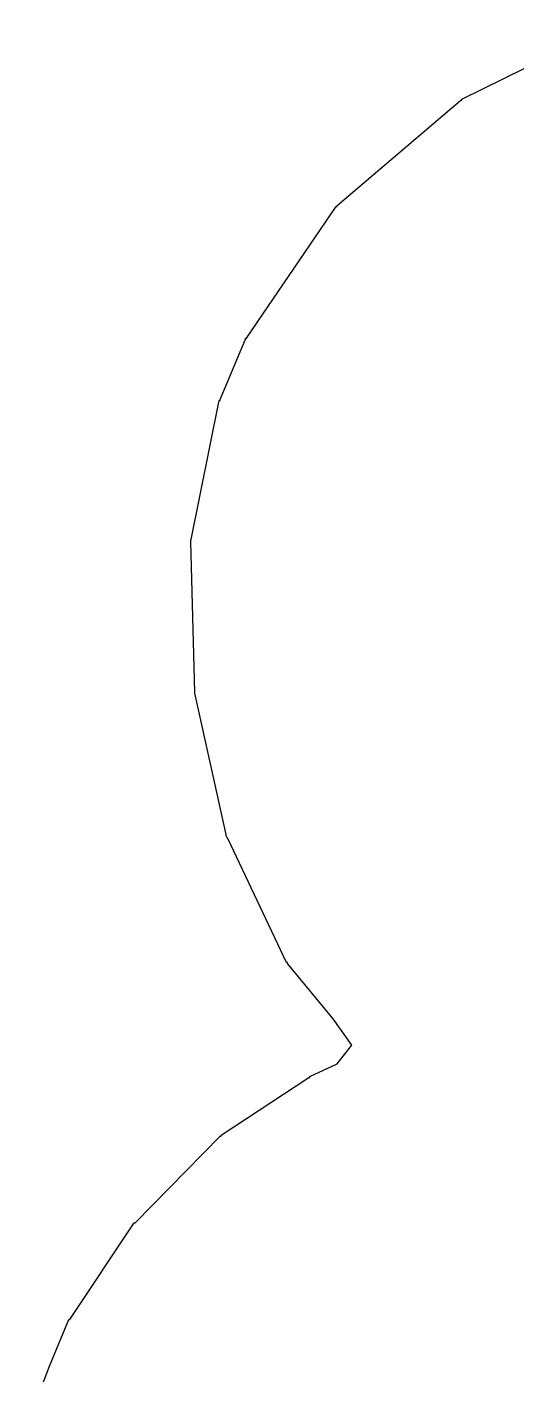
# Model space of a CAD drawing. Extents: x 100.3 to 129.7, y -169.9 to -105.7.
# Drawn here: x 124.316 to 124.817, y -108.312 to -106.931 of the extents above; entities that cross this region are included whole.
import ezdxf

# ---------------------------------------------------------------- set-up
doc = ezdxf.new("R2010")
doc.units = 0
doc.header["$MEASUREMENT"] = 0
doc.layers.add('BLACK', color=7, linetype='CONTINUOUS')

msp = doc.modelspace()

# ---------------------------------------------------------------- linework, layer by layer
at = {"layer": 'Black'}
for p, q in [((124.762, -107.005), (124.912, -106.931)), ((124.634, -107.114), (124.761, -107.006)), ((124.761, -107.006), (124.762, -107.006)), ((124.762, -107.006), (124.762, -107.005)), ((124.541, -107.25), (124.633, -107.115)), ((124.633, -107.115), (124.634, -107.115)), ((124.634, -107.115), (124.634, -107.114)), ((124.514, -107.313), (124.54, -107.251)), ((124.54, -107.251), (124.54, -107.25)), ((124.54, -107.25), (124.541, -107.25)), ((124.484, -107.458), (124.513, -107.314)), ((124.513, -107.314), (124.514, -107.314)), ((124.514, -107.314), (124.514, -107.313)), ((124.484, -107.459), (124.484, -107.458)), ((124.488, -107.613), (124.484, -107.459)), ((124.484, -107.459), (124.484, -107.459)), ((124.488, -107.614), (124.488, -107.613)), ((124.521, -107.762), (124.488, -107.614)), ((124.488, -107.614), (124.488, -107.614)), ((124.522, -107.763), (124.521, -107.762)), ((124.521, -107.762), (124.521, -107.762)), ((124.582, -107.89), (124.522, -107.763)), ((124.583, -107.89), (124.582, -107.89)), ((124.583, -107.891), (124.583, -107.89)), ((124.63, -107.948), (124.583, -107.891)), ((124.649, -107.975), (124.63, -107.948)), ((124.634, -107.994), (124.649, -107.975)), ((124.606, -108.007), (124.634, -107.994)), ((124.515, -108.067), (124.605, -108.008)), ((124.605, -108.008), (124.606, -108.008)), ((124.606, -108.008), (124.606, -108.007)), ((124.427, -108.157), (124.514, -108.068)), ((124.514, -108.068), (124.515, -108.068)), ((124.515, -108.068), (124.515, -108.067)), ((124.36, -108.256), (124.426, -108.157)), ((124.426, -108.157), (124.427, -108.157)), ((124.427, -108.157), (124.427, -108.157)), ((124.339, -108.304), (124.359, -108.256)), ((124.359, -108.256), (124.36, -108.256)), ((124.36, -108.256), (124.36, -108.256)), ((124.316, -108.365), (124.339, -108.304)), ((124.339, -108.304), (124.339, -108.304)), ((124.339, -108.304), (124.339, -108.304))]:
    msp.add_line(p, q, dxfattribs=at)

doc.saveas('drawing.dxf')
